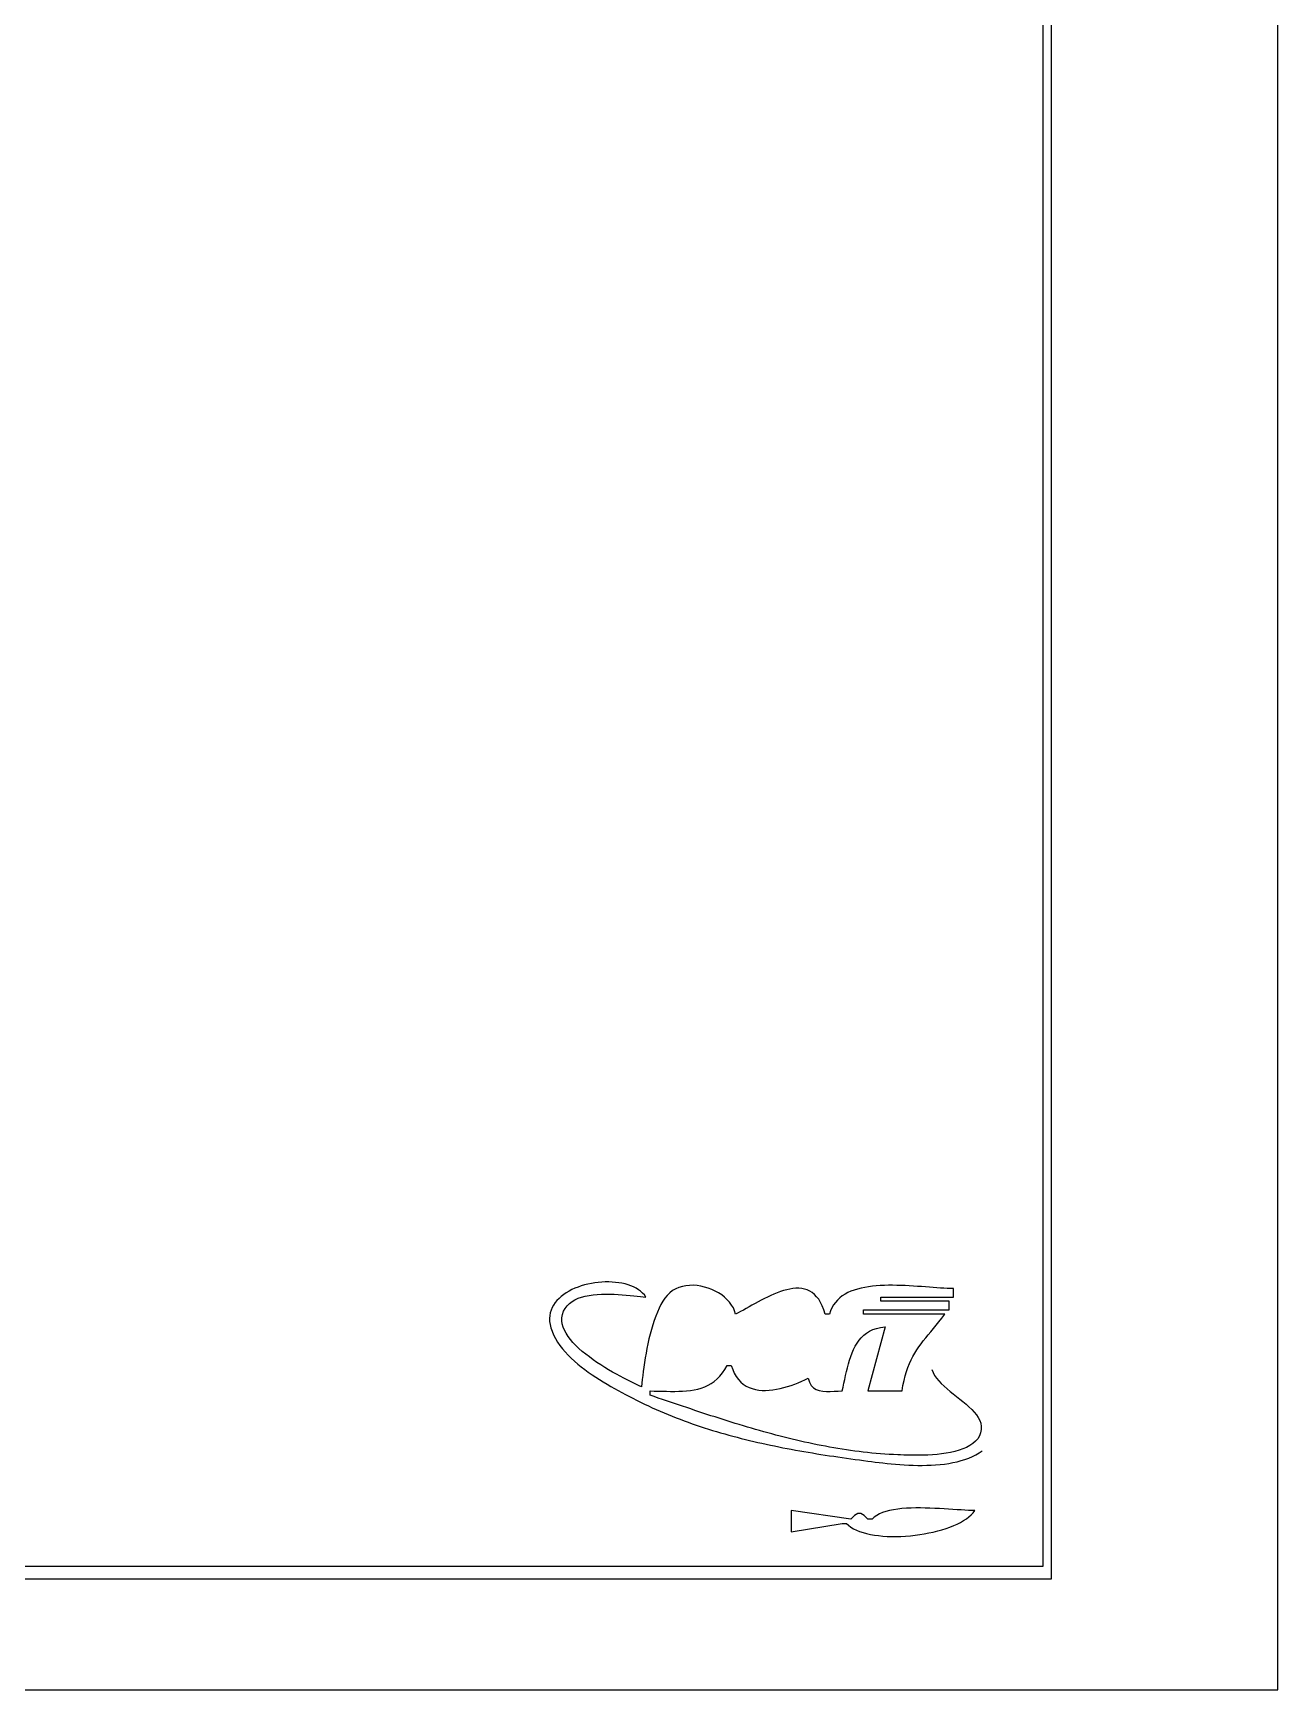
# Model space of a CAD drawing. Header units: metres. Extents: x 0 to 1224, y 0 to 792.
# Drawn here: x 932.5 to 1224, y 0 to 388 of the extents above; entities that cross this region are included whole.
import ezdxf

# ---------------------------------------------------------------- set-up
doc = ezdxf.new("R2010")
doc.units = ezdxf.units.M

msp = doc.modelspace()

# ---------------------------------------------------------------- linework, layer by layer
for points in [[(0, 792), (0, 0), (1224, 0), (1224, 792), (0, 792)], [(35, 748), (35, 26), (1171, 26), (1171, 748), (35, 748)], [(37, 746), (37, 29), (1169, 29), (1169, 746), (37, 746)], [(1080.9844, 92.3966), (1080.4701, 91.7549), (1079.9832, 91.0347), (1079.5229, 90.243), (1079.0888, 89.3869), (1078.6801, 88.4734), (1078.2962, 87.5096), (1077.9364, 86.5024), (1077.6001, 85.4591), (1077.2866, 84.3866), (1076.9954, 83.292), (1076.7258, 82.1823), (1076.4771, 81.0646), (1076.2486, 79.946), (1076.0399, 78.8335), (1075.8501, 77.7342), (1075.6787, 76.655), (1075.525, 75.6032), (1075.3884, 74.5857), (1075.2682, 73.6095), (1075.1639, 72.6818), (1075.0747, 71.8096), (1075, 71), (1074.4477, 71.2426), (1073.8285, 71.5238), (1073.1491, 71.8419), (1072.4163, 72.1954), (1071.6368, 72.5826), (1070.8174, 73.002), (1069.9647, 73.452), (1069.0857, 73.9311), (1068.1869, 74.4375), (1067.2751, 74.9699), (1066.3571, 75.5265), (1065.4397, 76.1058), (1064.5295, 76.7062), (1063.6334, 77.3261), (1062.758, 77.964), (1061.9102, 78.6182), (1061.0966, 79.2872), (1060.324, 79.9693), (1059.5992, 80.6631), (1058.9288, 81.3669), (1058.3197, 82.0792), (1057.7786, 82.7983), (1057.3123, 83.5227), (1056.9274, 84.2508), (1056.6307, 84.981), (1056.4291, 85.7117), (1056.3291, 86.4413), (1056.3376, 87.1684), (1056.4614, 87.8912), (1056.7226, 88.6649), (1057.0847, 89.3552), (1057.5402, 89.9665), (1058.0816, 90.5028), (1058.7015, 90.9685), (1059.3922, 91.3678), (1060.1463, 91.705), (1060.9562, 91.9844), (1061.8146, 92.2101), (1062.7138, 92.3865), (1063.6463, 92.5177), (1064.6047, 92.6081), (1065.5814, 92.6619), (1066.569, 92.6833), (1067.5599, 92.6766), (1068.5466, 92.6461), (1069.5216, 92.596), (1070.4774, 92.5305), (1071.4065, 92.454), (1072.3014, 92.3706), (1073.1546, 92.2846), (1073.9585, 92.2003), (1074.7057, 92.1219), (1075.3887, 92.0537), (1076, 92), (1075.645, 92.4845), (1075.235, 92.9322), (1074.7733, 93.3433), (1074.2636, 93.7182), (1073.7092, 94.0571), (1073.1138, 94.3603), (1072.4808, 94.6281), (1071.8138, 94.8609), (1071.1163, 95.0588), (1070.3918, 95.2222), (1069.6438, 95.3515), (1068.8759, 95.4468), (1068.0915, 95.5085), (1067.2943, 95.5369), (1066.4876, 95.5322), (1065.675, 95.4949), (1064.8601, 95.4251), (1064.0464, 95.3231), (1063.2373, 95.1893), (1062.4364, 95.024), (1061.6473, 94.8274), (1060.8733, 94.5998), (1060.1181, 94.3416), (1059.3852, 94.053), (1058.6781, 93.7343), (1058.0003, 93.3858), (1057.3554, 93.0079), (1056.7467, 92.6007), (1056.178, 92.1647), (1055.6526, 91.7), (1055.1741, 91.2071), (1054.7461, 90.6861), (1054.372, 90.1374), (1054.0553, 89.5613), (1053.7997, 88.9581), (1053.6085, 88.328), (1053.4854, 87.6714), (1053.4338, 86.9886), (1053.4572, 86.2798), (1053.5592, 85.5453), (1053.7433, 84.7855), (1054.0131, 84.0007)], [(1143, 75), (1143.257, 74.3103), (1143.615, 73.6399), (1144.0626, 72.9865), (1144.5884, 72.348), (1145.1811, 71.7222), (1145.8294, 71.1072), (1146.522, 70.5007), (1147.2476, 69.9006), (1147.9948, 69.3048), (1148.7523, 68.7112), (1149.5088, 68.1176), (1150.253, 67.5219), (1150.9736, 66.9221), (1151.6591, 66.3159), (1152.2984, 65.7012), (1152.88, 65.076), (1153.3927, 64.438), (1153.8252, 63.7852), (1154.1661, 63.1155), (1154.404, 62.4267), (1154.5278, 61.7166), (1154.5259, 60.9833), (1154.3873, 60.2245), (1154.1126, 59.4896), (1153.7163, 58.8245), (1153.2083, 58.2256), (1152.5987, 57.6897), (1151.8974, 57.2134), (1151.1144, 56.7935), (1150.2598, 56.4265), (1149.3435, 56.1092), (1148.3755, 55.8382), (1147.3659, 55.6101), (1146.3246, 55.4217), (1145.2617, 55.2696), (1144.1871, 55.1505), (1143.1108, 55.061), (1142.0429, 54.9978), (1140.9933, 54.9576), (1139.9721, 54.937), (1138.9892, 54.9327), (1138.0547, 54.9414), (1137.1785, 54.9597), (1136.3706, 54.9844), (1135.6411, 55.012), (1135, 55.0393), (1133.9792, 55.0887), (1132.9617, 55.1475), (1131.9473, 55.2155), (1130.9361, 55.2925), (1129.9279, 55.3784), (1128.9227, 55.473), (1127.9204, 55.5761), (1126.9208, 55.6876), (1125.924, 55.8073), (1124.9299, 55.9351), (1123.9384, 56.0708), (1122.9494, 56.2142), (1121.9628, 56.3651), (1120.9786, 56.5235), (1119.9968, 56.6891), (1119.0171, 56.8618), (1118.0396, 57.0414), (1117.0642, 57.2278), (1116.0907, 57.4208), (1115.1192, 57.6201), (1114.1496, 57.8258), (1113.1818, 58.0375), (1112.2156, 58.2552), (1111.2511, 58.4787), (1110.2882, 58.7078), (1109.3267, 58.9423), (1108.3667, 59.1822), (1107.408, 59.4271), (1106.4506, 59.677), (1105.4944, 59.9317), (1104.5393, 60.1911), (1103.5853, 60.455), (1102.6322, 60.7231), (1101.6801, 60.9954), (1100.7287, 61.2717), (1099.7781, 61.5518), (1098.8282, 61.8356), (1097.879, 62.1229), (1096.9302, 62.4135), (1095.9819, 62.7073), (1095.034, 63.0041), (1094.0864, 63.3038), (1093.1391, 63.6062), (1092.1919, 63.911), (1091.2448, 64.2183), (1090.2978, 64.5277), (1089.3507, 64.8392), (1088.4034, 65.1526), (1087.456, 65.4676), (1086.5083, 65.7843), (1085.5602, 66.1023), (1084.6117, 66.4215), (1083.6628, 66.7418), (1082.7132, 67.063), (1081.763, 67.3849), (1080.8121, 67.7074), (1079.8605, 68.0304), (1078.9079, 68.3535), (1077.9544, 68.6768), (1077, 69), (1077, 70), (1077.9601, 69.993), (1078.9223, 69.9759), (1079.8843, 69.9542), (1080.8438, 69.9333), (1081.7983, 69.9188), (1082.7456, 69.9162), (1083.6833, 69.931), (1084.609, 69.9688), (1085.5204, 70.0351), (1086.4152, 70.1354), (1087.291, 70.2752), (1088.1454, 70.46), (1088.9762, 70.6954), (1089.7809, 70.9868), (1090.5572, 71.3399), (1091.3029, 71.7601), (1092.0154, 72.2529), (1092.6925, 72.8239), (1093.3319, 73.4786), (1093.9312, 74.2225), (1094.488, 75.0611), (1095, 76), (1096, 76), (1096.3225, 75.0201), (1096.7095, 74.1433), (1097.1567, 73.3656), (1097.6601, 72.6828), (1098.2156, 72.0908), (1098.8192, 71.5855), (1099.4668, 71.1628), (1100.1543, 70.8186), (1100.8776, 70.5488), (1101.6327, 70.3493), (1102.4155, 70.216), (1103.2219, 70.1448), (1104.0478, 70.1315), (1104.8892, 70.1721), (1105.742, 70.2624), (1106.6021, 70.3984), (1107.4654, 70.576), (1108.3279, 70.791), (1109.1855, 71.0394), (1110.0341, 71.317), (1110.8697, 71.6197), (1111.6881, 71.9435), (1112.4854, 72.2842), (1113.2573, 72.6377), (1114, 73), (1114.2997, 72.0314), (1114.7242, 71.2826), (1115.2605, 70.7268), (1115.8953, 70.3369), (1116.6157, 70.0863), (1117.4085, 69.9479), (1118.2605, 69.895), (1119.1588, 69.9006), (1120.0902, 69.9379), (1121.0416, 69.98), (1122, 70), (1122.1988, 70.8934), (1122.3925, 71.7993), (1122.5854, 72.713), (1122.7819, 73.6294), (1122.9865, 74.5436), (1123.2036, 75.4508), (1123.4377, 76.3461), (1123.6932, 77.2244), (1123.9745, 78.0809), (1124.286, 78.9108), (1124.6323, 79.709), (1125.0177, 80.4708), (1125.4466, 81.1911), (1125.9236, 81.8651), (1126.453, 82.4878), (1127.0393, 83.0544), (1127.6869, 83.5599), (1128.4003, 83.9995), (1129.1838, 84.3682), (1130.042, 84.6611), (1130.9792, 84.8733), (1132, 85), (1128, 70), (1136, 70), (1136.209, 71.2648), (1136.4499, 72.4428), (1136.7218, 73.5411), (1137.024, 74.5671), (1137.3555, 75.5281), (1137.7157, 76.4313), (1138.1036, 77.284), (1138.5186, 78.0935), (1138.9597, 78.8671), (1139.4262, 79.6121), (1139.9172, 80.3357), (1140.432, 81.0453), (1140.9697, 81.7481), (1141.5295, 82.4514), (1142.1107, 83.1624), (1142.7124, 83.8885), (1143.3337, 84.637), (1143.974, 85.4151), (1144.6323, 86.2301), (1145.3079, 87.0893), (1146, 88), (1127, 88), (1127, 89), (1147, 89), (1147, 91), (1131, 91), (1131, 92), (1148, 92), (1148, 94), (1147.3033, 94.0082), (1146.5674, 94.0314), (1145.795, 94.0675), (1144.9892, 94.1144), (1144.1529, 94.1701), (1143.2891, 94.2323), (1142.4007, 94.2991), (1141.4907, 94.3683), (1140.5621, 94.4379), (1139.6178, 94.5056), (1138.6607, 94.5695), (1137.6939, 94.6274), (1136.7203, 94.6773), (1135.7428, 94.717), (1134.7644, 94.7444), (1133.788, 94.7575), (1132.8167, 94.7541), (1131.8534, 94.7321), (1130.901, 94.6895), (1129.9624, 94.6242), (1129.0408, 94.534), (1128.1389, 94.4168), (1127.2598, 94.2707), (1126.4065, 94.0933), (1125.5818, 93.8828), (1124.7888, 93.6369), (1124.0304, 93.3536), (1123.3095, 93.0307), (1122.6291, 92.6662), (1121.9923, 92.258), (1121.4018, 91.804), (1120.8608, 91.302), (1120.3721, 90.75), (1119.9387, 90.1459), (1119.5636, 89.4876), (1119.2497, 88.773), (1119, 88), (1118, 88), (1117.6781, 89.0299), (1117.3136, 89.9494), (1116.9087, 90.7628), (1116.4656, 91.4747), (1115.9865, 92.0894), (1115.4736, 92.6115), (1114.9292, 93.0455), (1114.3555, 93.3957), (1113.7548, 93.6666), (1113.1291, 93.8628), (1112.4809, 93.9887), (1111.8122, 94.0486), (1111.1254, 94.0472), (1110.4226, 93.9889), (1109.7062, 93.8781), (1108.9782, 93.7192), (1108.2409, 93.5169), (1107.4966, 93.2754), (1106.7475, 92.9994), (1105.9957, 92.6932), (1105.2437, 92.3613), (1104.4934, 92.0082), (1103.7473, 91.6383), (1103.0074, 91.2561), (1102.2761, 90.8661), (1101.5556, 90.4728), (1100.848, 90.0805), (1100.1556, 89.6938), (1099.4807, 89.3171), (1098.8255, 88.9549), (1098.1921, 88.6117), (1097.5829, 88.2919), (1097, 88), (1096.7891, 88.7377), (1096.4819, 89.4483), (1096.0857, 90.1285), (1095.6081, 90.7752), (1095.0564, 91.3852), (1094.4382, 91.9551), (1093.761, 92.4818), (1093.0321, 92.962), (1092.2591, 93.3925), (1091.4494, 93.7701), (1090.6106, 94.0916), (1089.75, 94.3537), (1088.8751, 94.5532), (1087.9934, 94.6869), (1087.1124, 94.7516), (1086.2396, 94.744), (1085.3823, 94.6609), (1084.5481, 94.4991), (1083.7444, 94.2554), (1082.9788, 93.9265), (1082.2586, 93.5092), (1081.5913, 93.0003), (1080.9845, 92.3966)], [(1054.013, 84.0007), (1054.3891, 83.1355), (1054.8255, 82.2926), (1055.3183, 81.4715), (1055.8637, 80.672), (1056.458, 79.8938), (1057.0974, 79.1367), (1057.7781, 78.4002), (1058.4963, 77.6843), (1059.2483, 76.9885), (1060.0301, 76.3126), (1060.8381, 75.6564), (1061.6685, 75.0195), (1062.5175, 74.4016), (1063.3813, 73.8025), (1064.256, 73.2219), (1065.138, 72.6594), (1066.0235, 72.1149), (1066.9086, 71.5881), (1067.7895, 71.0786), (1068.6626, 70.5862), (1069.5239, 70.1105), (1070.3698, 69.6514), (1071.1964, 69.2085), (1072, 68.7816), (1072.9094, 68.3056), (1073.8214, 67.8401), (1074.7359, 67.385), (1075.653, 66.9401), (1076.5724, 66.5052), (1077.4944, 66.0802), (1078.4187, 65.6649), (1079.3454, 65.2591), (1080.2744, 64.8628), (1081.2057, 64.4756), (1082.1393, 64.0975), (1083.0751, 63.7283), (1084.0132, 63.3679), (1084.9534, 63.016), (1085.8958, 62.6726), (1086.8403, 62.3374), (1087.7869, 62.0103), (1088.7355, 61.6911), (1089.6861, 61.3798), (1090.6388, 61.076), (1091.5933, 60.7796), (1092.5499, 60.4906), (1093.5083, 60.2087), (1094.4685, 59.9337), (1095.4306, 59.6656), (1096.3945, 59.404), (1097.3602, 59.149), (1098.3276, 58.9003), (1099.2967, 58.6577), (1100.2675, 58.4212), (1101.2399, 58.1904), (1102.2139, 57.9654), (1103.1895, 57.7458), (1104.1667, 57.5316), (1105.1454, 57.3226), (1106.1255, 57.1186), (1107.1071, 56.9195), (1108.0901, 56.7251), (1109.0745, 56.5352), (1110.0603, 56.3497), (1111.0474, 56.1684), (1112.0358, 55.9912), (1113.0254, 55.8178), (1114.0163, 55.6482), (1115.0084, 55.4822), (1116.0016, 55.3196), (1116.996, 55.1603), (1117.9915, 55.004), (1118.988, 54.8506), (1119.9856, 54.7), (1120.9842, 54.5521), (1121.9838, 54.4065), (1122.9843, 54.2633), (1123.9857, 54.1221), (1124.988, 53.983), (1125.9912, 53.8456), (1126.9952, 53.7098), (1128, 53.5756), (1128.8321, 53.4661), (1129.6995, 53.3554), (1130.5991, 53.2451), (1131.5278, 53.1371), (1132.4828, 53.0334), (1133.4609, 52.9355), (1134.4592, 52.8456), (1135.4747, 52.7652), (1136.5044, 52.6964), (1137.5453, 52.6409), (1138.5943, 52.6005), (1139.6485, 52.5771), (1140.7049, 52.5726), (1141.7605, 52.5886), (1142.8122, 52.6272), (1143.8571, 52.6901), (1144.8922, 52.7791), (1145.9145, 52.8961), (1146.9209, 53.0429), (1147.9084, 53.2214), (1148.8742, 53.4334), (1149.8151, 53.6806), (1150.7281, 53.965), (1151.6104, 54.2884), (1152.4587, 54.6526), (1153.2702, 55.0594), (1154.0419, 55.5107), (1154.7708, 56.0084)], [(1110, 42), (1110, 37), (1122, 39), (1123, 39), (1123.4717, 38.5447), (1124.0178, 38.1282), (1124.6334, 37.7498), (1125.314, 37.409), (1126.0547, 37.1051), (1126.851, 36.8374), (1127.6981, 36.6054), (1128.5913, 36.4083), (1129.526, 36.2456), (1130.4974, 36.1167), (1131.5009, 36.0208), (1132.5317, 35.9574), (1133.5852, 35.9258), (1134.6566, 35.9253), (1135.7414, 35.9555), (1136.8347, 36.0156), (1137.932, 36.1049), (1139.0284, 36.2229), (1140.1194, 36.369), (1141.2002, 36.5424), (1142.2661, 36.7426), (1143.3124, 36.9689), (1144.3345, 37.2207), (1145.3277, 37.4973), (1146.2872, 37.7982), (1147.2084, 38.1227), (1148.0866, 38.4701), (1148.917, 38.8399), (1149.695, 39.2313), (1150.416, 39.6438), (1151.0751, 40.0767), (1151.6678, 40.5294), (1152.1893, 41.0013), (1152.6349, 41.4917), (1153, 42), (1152.3126, 42.0092), (1151.5521, 42.0358), (1150.7251, 42.0766), (1149.8384, 42.1287), (1148.8988, 42.1889), (1147.9132, 42.2544), (1146.8883, 42.322), (1145.831, 42.3888), (1144.748, 42.4516), (1143.6461, 42.5076), (1142.5322, 42.5537), (1141.413, 42.5868), (1140.2954, 42.604), (1139.1861, 42.6022), (1138.0919, 42.5784), (1137.0196, 42.5295), (1135.9762, 42.4527), (1134.9682, 42.3447), (1134.0026, 42.2026), (1133.0861, 42.0235), (1132.2256, 41.8042), (1131.4278, 41.5417), (1130.6995, 41.2331), (1130.0476, 40.8753), (1129.4788, 40.4652), (1129, 40), (1128, 40), (1127.136, 40.8701), (1126.368, 41.3052), (1125.632, 41.3052), (1124.864, 40.8701), (1124, 40), (1110, 42)]]:
    msp.add_lwpolyline(points)

doc.saveas('drawing.dxf')
